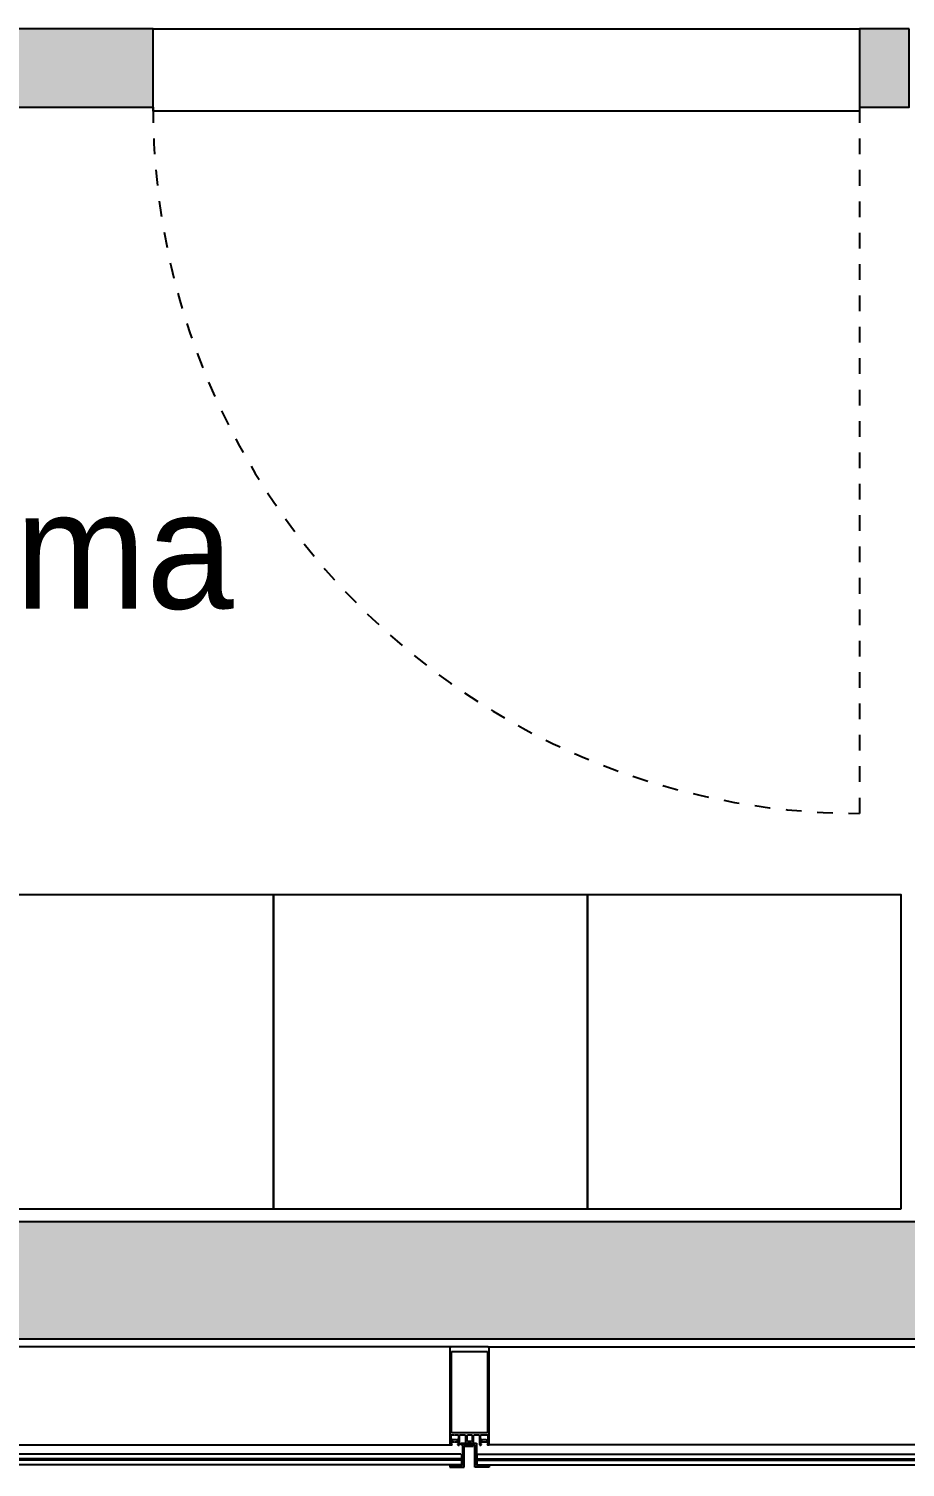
# Model space of a CAD drawing. Header units: inches. Extents: x 19839 to 37459, y -6108 to 838.
# Drawn here: x 34792.6 to 34904.3, y -4469.8 to -4286.5 of the extents above; entities that cross this region are included whole.
import ezdxf

# ---------------------------------------------------------------- set-up
doc = ezdxf.new("R2010")
doc.units = ezdxf.units.IN
doc.header["$MEASUREMENT"] = 0
doc.linetypes.add('JIS_02_1.0', pattern=[2, 1, -1])
for name, color, linetype in [('01_Existing Wall Hatch', 251, 'Continuous'), ('AVM100_CEPHE_CELIK-TASIYICI-YATAY', 112, 'Continuous'), ('COLOUR 2-ATA', 9, 'JIS_02_1.0'), ('DOOR-ATA', 43, 'Continuous'), ('FURNITURE-ATA', 34, 'Continuous'), ('GYPSUM-ATA', 11, 'Continuous'), ('TXT-ATA', 7, 'Continuous')]:
    doc.layers.add(name, color=color, linetype=linetype)
doc.styles.add('ATA', font='GOTHIC.TTF')

# ---------------------------------------------------------------- blocks, each defined once
blk = doc.blocks.new('asma 2')
at = {"color": 0}
for p, q in [((39267.39, 3637.95, 0), (39128.1, 3637.95, 0)), ((39267.29, 3637.9, 0), (39267.25, 3637.8, 0)), ((39267.25, 3637.8, 0), (39267.25, 3625.45, 0)), ((39267.39, 3637.95, 0), (39267.29, 3637.9, 0)), ((39272.1, 3637.95, 0), (39267.39, 3637.95, 0)), ((39272.21, 3637.91, 0), (39272.1, 3637.95, 0)), ((39272.1, 3637.95, 0), (39411.39, 3637.95, 0)), ((39272.25, 3637.8, 0), (39272.21, 3637.91, 0)), ((39272.25, 3625.45, 0), (39272.25, 3637.8, 0)), ((39267.46, 3626.98, 0), (39267.46, 3637.37, 0)), ((39267.46, 3637.37, 0), (39272.04, 3637.37, 0)), ((39272.04, 3637.37, 0), (39272.04, 3626.98, 0)), ((39267.4, 3626.18, 0), (39267.4, 3626.75, 0)), ((39267.4, 3626.75, 0), (39267.85, 3626.75, 0)), ((39272.04, 3626.98, 0), (39267.46, 3626.98, 0)), ((39267.85, 3626.75, 0), (39267.87, 3626.77, 0)), ((39267.87, 3626.77, 0), (39267.9, 3626.75, 0)), ((39267.9, 3626.75, 0), (39268.34, 3626.75, 0)), ((39268.34, 3626.75, 0), (39268.34, 3626.18, 0)), ((39268.49, 3626.7, 0), (39268.54, 3626.75, 0)), ((39268.49, 3625.49, 0), (39268.49, 3626.7, 0)), ((39268.54, 3626.75, 0), (39269.1, 3626.75, 0)), ((39269.1, 3626.75, 0), (39269.22, 3626.7, 0)), ((39269.22, 3626.7, 0), (39269.25, 3626.6, 0)), ((39269.25, 3626.6, 0), (39269.25, 3625.68, 0)), ((39269.43, 3626.7, 0), (39269.48, 3626.75, 0)), ((39269.43, 3625.96, 0), (39269.43, 3626.7, 0)), ((39269.48, 3626.75, 0), (39270.02, 3626.75, 0)), ((39270.02, 3626.75, 0), (39270.07, 3626.7, 0)), ((39270.07, 3626.7, 0), (39270.07, 3625.96, 0)), ((39270.25, 3626.6, 0), (39270.31, 3626.72, 0)), ((39270.25, 3625.68, 0), (39270.25, 3626.6, 0)), ((39270.31, 3626.72, 0), (39270.4, 3626.75, 0)), ((39270.4, 3626.75, 0), (39270.96, 3626.75, 0)), ((39270.96, 3626.75, 0), (39271.01, 3626.7, 0)), ((39271.01, 3626.7, 0), (39271.01, 3625.49, 0)), ((39271.16, 3626.75, 0), (39271.61, 3626.75, 0)), ((39271.16, 3626.18, 0), (39271.16, 3626.75, 0)), ((39271.61, 3626.75, 0), (39271.63, 3626.77, 0)), ((39271.63, 3626.77, 0), (39271.66, 3626.75, 0)), ((39271.66, 3626.75, 0), (39272.1, 3626.75, 0)), ((39272.1, 3626.75, 0), (39272.1, 3626.18, 0)), ((39128.25, 3625.45, 0), (39267.25, 3625.45, 0)), ((39267.25, 3625.45, 0), (39267.44, 3625.45, 0)), ((39267.52, 3626.18, 0), (39267.4, 3626.18, 0)), ((39267.4, 3625.59, 0), (39267.4, 3625.86, 0)), ((39267.4, 3625.86, 0), (39267.85, 3625.86, 0)), ((39267.52, 3625.59, 0), (39267.4, 3625.59, 0)), ((39267.44, 3625.45, 0), (39267.52, 3625.53, 0)), ((39267.45, 3626, 0), (39267.46, 3626.06, 0)), ((39267.49, 3625.97, 0), (39267.45, 3626, 0)), ((39267.46, 3626.06, 0), (39267.52, 3626.12, 0)), ((39267.53, 3625.99, 0), (39267.49, 3625.97, 0)), ((39267.52, 3626.12, 0), (39267.52, 3626.18, 0)), ((39267.52, 3625.53, 0), (39267.52, 3625.59, 0)), ((39267.63, 3626.09, 0), (39267.53, 3625.99, 0)), ((39267.7, 3626.12, 0), (39267.63, 3626.09, 0)), ((39268.04, 3626.12, 0), (39267.7, 3626.12, 0)), ((39267.85, 3625.86, 0), (39267.87, 3625.88, 0)), ((39267.87, 3625.88, 0), (39267.9, 3625.86, 0)), ((39267.9, 3625.86, 0), (39268.34, 3625.86, 0)), ((39268.11, 3626.09, 0), (39268.04, 3626.12, 0)), ((39268.22, 3625.99, 0), (39268.11, 3626.09, 0)), ((39268.34, 3626.18, 0), (39268.22, 3626.18, 0)), ((39268.22, 3626.18, 0), (39268.22, 3626.12, 0)), ((39268.22, 3626.12, 0), (39268.29, 3626.06, 0)), ((39268.25, 3625.97, 0), (39268.22, 3625.99, 0)), ((39268.34, 3625.59, 0), (39268.22, 3625.59, 0)), ((39268.22, 3625.59, 0), (39268.22, 3625.53, 0)), ((39268.22, 3625.53, 0), (39268.31, 3625.44, 0)), ((39268.3, 3626, 0), (39268.25, 3625.97, 0)), ((39268.29, 3626.06, 0), (39268.3, 3626, 0)), ((39268.31, 3625.44, 0), (39268.44, 3625.44, 0)), ((39268.34, 3625.86, 0), (39268.34, 3625.59, 0)), ((39268.44, 3625.44, 0), (39268.49, 3625.49, 0)), ((39268.64, 3625.68, 0), (39270.64, 3625.68, 0)), ((39268.64, 3625.48, 0), (39268.64, 3625.68, 0)), ((39270.44, 3625.48, 0), (39268.64, 3625.48, 0)), ((39270.2, 3625.48, 0), (39268.86, 3625.48, 0)), ((39268.86, 3625.48, 0), (39268.86, 3622.82, 0)), ((39268.86, 3625.28, 0), (39268.86, 3625.28, 0)), ((39269.06, 3622.62, 0), (39269.06, 3625.28, 0)), ((39269.06, 3625.28, 0), (39270.2, 3625.28, 0)), ((39269.25, 3625.68, 0), (39270.25, 3625.68, 0)), ((39269.48, 3625.91, 0), (39269.43, 3625.96, 0)), ((39270.02, 3625.91, 0), (39269.48, 3625.91, 0)), ((39270.07, 3625.96, 0), (39270.02, 3625.91, 0)), ((39270.2, 3625.28, 0), (39270.2, 3625.48, 0)), ((39270.44, 3622.62, 0), (39270.44, 3625.48, 0)), ((39270.64, 3625.68, 0), (39270.64, 3622.82, 0)), ((39271.01, 3625.49, 0), (39271.06, 3625.44, 0)), ((39271.06, 3625.44, 0), (39271.19, 3625.44, 0)), ((39271.28, 3626.18, 0), (39271.16, 3626.18, 0)), ((39271.16, 3625.59, 0), (39271.16, 3625.86, 0)), ((39271.16, 3625.86, 0), (39271.61, 3625.86, 0)), ((39271.28, 3625.59, 0), (39271.16, 3625.59, 0)), ((39271.19, 3625.44, 0), (39271.28, 3625.53, 0)), ((39271.21, 3626, 0), (39271.22, 3626.06, 0)), ((39271.25, 3625.97, 0), (39271.21, 3626, 0)), ((39271.22, 3626.06, 0), (39271.28, 3626.12, 0)), ((39271.29, 3625.99, 0), (39271.25, 3625.97, 0)), ((39271.28, 3626.12, 0), (39271.28, 3626.18, 0)), ((39271.28, 3625.53, 0), (39271.28, 3625.59, 0)), ((39271.39, 3626.09, 0), (39271.29, 3625.99, 0)), ((39271.46, 3626.12, 0), (39271.39, 3626.09, 0)), ((39271.8, 3626.12, 0), (39271.46, 3626.12, 0)), ((39271.61, 3625.86, 0), (39271.63, 3625.88, 0)), ((39271.63, 3625.88, 0), (39271.66, 3625.86, 0)), ((39271.66, 3625.86, 0), (39272.1, 3625.86, 0)), ((39271.87, 3626.09, 0), (39271.8, 3626.12, 0)), ((39271.98, 3625.99, 0), (39271.87, 3626.09, 0)), ((39272.1, 3626.18, 0), (39271.98, 3626.18, 0)), ((39271.98, 3626.18, 0), (39271.98, 3626.12, 0)), ((39271.98, 3626.12, 0), (39272.05, 3626.06, 0)), ((39272.01, 3625.97, 0), (39271.98, 3625.99, 0)), ((39272.1, 3625.59, 0), (39271.98, 3625.59, 0)), ((39271.98, 3625.59, 0), (39271.98, 3625.53, 0)), ((39271.98, 3625.53, 0), (39272.06, 3625.45, 0)), ((39272.06, 3626, 0), (39272.01, 3625.97, 0)), ((39272.05, 3626.06, 0), (39272.06, 3626, 0)), ((39272.06, 3625.45, 0), (39272.25, 3625.45, 0)), ((39272.1, 3625.86, 0), (39272.1, 3625.59, 0)), ((39411.24, 3625.45, 0), (39272.24, 3625.45, 0)), ((39268.74, 3623.67, 0), (39126.74, 3623.67, 0)), ((39268.74, 3623.52, 0), (39126.74, 3623.52, 0)), ((39268.64, 3624.27, 0), (39126.84, 3624.27, 0)), ((39268.64, 3622.92, 0), (39126.84, 3622.92, 0)), ((39267.25, 3622.89, 0), (39267.27, 3622.92, 0)), ((39267.25, 3622.85, 0), (39267.32, 3622.92, 0)), ((39268.66, 3622.92, 0), (39267.25, 3622.92, 0)), ((39267.25, 3622.92, 0), (39267.25, 3622.82, 0)), ((39267.35, 3622.82, 0), (39267.25, 3622.91, 0)), ((39267.3, 3622.82, 0), (39267.25, 3622.87, 0)), ((39267.26, 3622.82, 0), (39267.25, 3622.82, 0)), ((39267.25, 3622.82, 0), (39268.66, 3622.82, 0)), ((39268.86, 3622.82, 0), (39267.25, 3622.82, 0)), ((39267.25, 3622.82, 0), (39267.25, 3622.62, 0)), ((39267.26, 3622.82, 0), (39267.36, 3622.92, 0)), ((39267.39, 3622.82, 0), (39267.29, 3622.92, 0)), ((39267.31, 3622.82, 0), (39267.41, 3622.92, 0)), ((39267.44, 3622.82, 0), (39267.34, 3622.92, 0)), ((39267.35, 3622.82, 0), (39267.45, 3622.92, 0)), ((39267.48, 3622.82, 0), (39267.38, 3622.92, 0)), ((39267.4, 3622.82, 0), (39267.5, 3622.92, 0)), ((39267.53, 3622.82, 0), (39267.43, 3622.92, 0)), ((39267.44, 3622.82, 0), (39267.54, 3622.92, 0)), ((39267.57, 3622.82, 0), (39267.47, 3622.92, 0)), ((39267.49, 3622.82, 0), (39267.59, 3622.92, 0)), ((39267.62, 3622.82, 0), (39267.52, 3622.92, 0)), ((39267.53, 3622.82, 0), (39267.63, 3622.92, 0)), ((39267.66, 3622.82, 0), (39267.56, 3622.92, 0)), ((39267.58, 3622.82, 0), (39267.68, 3622.92, 0)), ((39267.7, 3622.82, 0), (39267.6, 3622.92, 0)), ((39267.62, 3622.82, 0), (39267.72, 3622.92, 0)), ((39267.75, 3622.82, 0), (39267.65, 3622.92, 0)), ((39267.67, 3622.82, 0), (39267.77, 3622.92, 0)), ((39267.79, 3622.82, 0), (39267.69, 3622.92, 0)), ((39267.71, 3622.82, 0), (39267.81, 3622.92, 0)), ((39267.84, 3622.82, 0), (39267.74, 3622.92, 0)), ((39267.76, 3622.82, 0), (39267.86, 3622.92, 0)), ((39267.88, 3622.82, 0), (39267.78, 3622.92, 0)), ((39267.8, 3622.82, 0), (39267.9, 3622.92, 0)), ((39267.93, 3622.82, 0), (39267.83, 3622.92, 0)), ((39267.85, 3622.82, 0), (39267.95, 3622.92, 0)), ((39267.97, 3622.82, 0), (39267.87, 3622.92, 0)), ((39267.89, 3622.82, 0), (39267.99, 3622.92, 0)), ((39268.02, 3622.82, 0), (39267.92, 3622.92, 0)), ((39267.94, 3622.82, 0), (39268.04, 3622.92, 0)), ((39268.06, 3622.82, 0), (39267.96, 3622.92, 0)), ((39267.98, 3622.82, 0), (39268.08, 3622.92, 0)), ((39268.11, 3622.82, 0), (39268.01, 3622.92, 0)), ((39268.03, 3622.82, 0), (39268.13, 3622.92, 0)), ((39268.15, 3622.82, 0), (39268.05, 3622.92, 0)), ((39268.07, 3622.82, 0), (39268.17, 3622.92, 0)), ((39268.2, 3622.82, 0), (39268.1, 3622.92, 0)), ((39268.12, 3622.82, 0), (39268.22, 3622.92, 0)), ((39268.24, 3622.82, 0), (39268.14, 3622.92, 0)), ((39268.16, 3622.82, 0), (39268.26, 3622.92, 0)), ((39268.29, 3622.82, 0), (39268.19, 3622.92, 0)), ((39268.21, 3622.82, 0), (39268.31, 3622.92, 0)), ((39268.33, 3622.82, 0), (39268.23, 3622.92, 0)), ((39268.25, 3622.82, 0), (39268.35, 3622.92, 0)), ((39268.38, 3622.82, 0), (39268.28, 3622.92, 0)), ((39268.3, 3622.82, 0), (39268.4, 3622.92, 0)), ((39268.42, 3622.82, 0), (39268.32, 3622.92, 0)), ((39268.34, 3622.82, 0), (39268.44, 3622.92, 0)), ((39268.47, 3622.82, 0), (39268.37, 3622.92, 0)), ((39268.39, 3622.82, 0), (39268.49, 3622.92, 0)), ((39268.51, 3622.82, 0), (39268.41, 3622.92, 0)), ((39268.43, 3622.82, 0), (39268.53, 3622.92, 0)), ((39268.56, 3622.82, 0), (39268.46, 3622.92, 0)), ((39268.48, 3622.82, 0), (39268.58, 3622.92, 0)), ((39268.6, 3622.82, 0), (39268.5, 3622.92, 0)), ((39268.52, 3622.82, 0), (39268.62, 3622.92, 0)), ((39268.65, 3622.82, 0), (39268.55, 3622.92, 0)), ((39268.57, 3622.82, 0), (39268.66, 3622.91, 0)), ((39268.66, 3622.85, 0), (39268.59, 3622.92, 0)), ((39268.61, 3622.82, 0), (39268.66, 3622.86, 0)), ((39268.66, 3622.9, 0), (39268.64, 3622.92, 0)), ((39268.65, 3622.82, 0), (39268.66, 3622.82, 0)), ((39268.66, 3624.27, 0), (39268.76, 3624.17, 0)), ((39268.66, 3622.92, 0), (39268.76, 3623.02, 0)), ((39268.66, 3622.82, 0), (39268.66, 3622.92, 0)), ((39268.76, 3623.02, 0), (39268.76, 3624.17, 0)), ((39268.76, 3624.13, 0), (39268.79, 3624.17, 0)), ((39268.76, 3624.09, 0), (39268.84, 3624.17, 0)), ((39268.76, 3624.17, 0), (39268.86, 3624.17, 0)), ((39268.76, 3623.03, 0), (39268.76, 3624.17, 0)), ((39268.86, 3624.04, 0), (39268.76, 3624.14, 0)), ((39268.76, 3624.04, 0), (39268.86, 3624.14, 0)), ((39268.86, 3624, 0), (39268.76, 3624.1, 0)), ((39268.76, 3624, 0), (39268.86, 3624.1, 0)), ((39268.86, 3623.95, 0), (39268.76, 3624.05, 0)), ((39268.76, 3623.95, 0), (39268.86, 3624.05, 0)), ((39268.86, 3623.91, 0), (39268.76, 3624.01, 0)), ((39268.76, 3623.91, 0), (39268.86, 3624.01, 0)), ((39268.86, 3623.86, 0), (39268.76, 3623.96, 0)), ((39268.76, 3623.86, 0), (39268.86, 3623.96, 0)), ((39268.86, 3623.82, 0), (39268.76, 3623.92, 0)), ((39268.76, 3623.82, 0), (39268.86, 3623.92, 0)), ((39268.86, 3623.77, 0), (39268.76, 3623.87, 0)), ((39268.76, 3623.77, 0), (39268.86, 3623.87, 0)), ((39268.86, 3623.73, 0), (39268.76, 3623.83, 0)), ((39268.76, 3623.73, 0), (39268.86, 3623.83, 0)), ((39268.86, 3623.68, 0), (39268.76, 3623.78, 0)), ((39268.76, 3623.68, 0), (39268.86, 3623.78, 0)), ((39268.86, 3623.64, 0), (39268.76, 3623.74, 0)), ((39268.76, 3623.64, 0), (39268.86, 3623.74, 0)), ((39268.86, 3623.59, 0), (39268.76, 3623.69, 0)), ((39268.76, 3623.59, 0), (39268.86, 3623.69, 0)), ((39268.86, 3623.55, 0), (39268.76, 3623.65, 0)), ((39268.76, 3623.55, 0), (39268.86, 3623.65, 0)), ((39268.86, 3623.5, 0), (39268.76, 3623.6, 0)), ((39268.76, 3623.5, 0), (39268.86, 3623.6, 0)), ((39268.86, 3623.46, 0), (39268.76, 3623.56, 0)), ((39268.76, 3623.46, 0), (39268.86, 3623.56, 0)), ((39268.86, 3623.41, 0), (39268.76, 3623.51, 0)), ((39268.76, 3623.41, 0), (39268.86, 3623.51, 0)), ((39268.86, 3623.37, 0), (39268.76, 3623.47, 0)), ((39268.76, 3623.37, 0), (39268.86, 3623.47, 0)), ((39268.86, 3623.32, 0), (39268.76, 3623.42, 0)), ((39268.76, 3623.32, 0), (39268.86, 3623.42, 0)), ((39268.86, 3623.28, 0), (39268.76, 3623.38, 0)), ((39268.76, 3623.28, 0), (39268.86, 3623.38, 0)), ((39268.86, 3623.23, 0), (39268.76, 3623.33, 0)), ((39268.76, 3623.23, 0), (39268.86, 3623.33, 0)), ((39268.86, 3623.19, 0), (39268.76, 3623.29, 0)), ((39268.76, 3623.19, 0), (39268.86, 3623.29, 0)), ((39268.86, 3623.14, 0), (39268.76, 3623.24, 0)), ((39268.76, 3623.14, 0), (39268.86, 3623.24, 0)), ((39268.86, 3623.1, 0), (39268.76, 3623.2, 0)), ((39268.76, 3623.1, 0), (39268.86, 3623.2, 0)), ((39268.86, 3623.05, 0), (39268.76, 3623.15, 0)), ((39268.76, 3623.05, 0), (39268.86, 3623.15, 0)), ((39268.84, 3623.03, 0), (39268.76, 3623.11, 0)), ((39268.79, 3623.03, 0), (39268.76, 3623.06, 0)), ((39268.86, 3623.03, 0), (39268.76, 3623.03, 0)), ((39268.86, 3624.09, 0), (39268.78, 3624.17, 0)), ((39268.78, 3623.03, 0), (39268.86, 3623.11, 0)), ((39268.86, 3624.13, 0), (39268.82, 3624.17, 0)), ((39268.83, 3623.03, 0), (39268.86, 3623.06, 0)), ((39268.86, 3624.17, 0), (39268.86, 3623.03, 0)), ((39270.64, 3624.13, 0), (39270.68, 3624.17, 0)), ((39270.64, 3624.09, 0), (39270.73, 3624.17, 0)), ((39270.74, 3624.17, 0), (39270.64, 3624.17, 0)), ((39270.64, 3624.17, 0), (39270.64, 3623.03, 0)), ((39270.64, 3624.04, 0), (39270.74, 3624.14, 0)), ((39270.74, 3624.04, 0), (39270.64, 3624.14, 0)), ((39270.64, 3624, 0), (39270.74, 3624.1, 0)), ((39270.74, 3624, 0), (39270.64, 3624.1, 0)), ((39270.64, 3623.95, 0), (39270.74, 3624.05, 0)), ((39270.74, 3623.95, 0), (39270.64, 3624.05, 0)), ((39270.64, 3623.91, 0), (39270.74, 3624.01, 0)), ((39270.74, 3623.91, 0), (39270.64, 3624.01, 0)), ((39270.64, 3623.86, 0), (39270.74, 3623.96, 0)), ((39270.74, 3623.86, 0), (39270.64, 3623.96, 0)), ((39270.64, 3623.82, 0), (39270.74, 3623.92, 0)), ((39270.74, 3623.82, 0), (39270.64, 3623.92, 0)), ((39270.64, 3623.77, 0), (39270.74, 3623.87, 0)), ((39270.74, 3623.77, 0), (39270.64, 3623.87, 0)), ((39270.64, 3623.73, 0), (39270.74, 3623.83, 0)), ((39270.74, 3623.73, 0), (39270.64, 3623.83, 0)), ((39270.64, 3623.68, 0), (39270.74, 3623.78, 0)), ((39270.74, 3623.68, 0), (39270.64, 3623.78, 0)), ((39270.64, 3623.64, 0), (39270.74, 3623.74, 0)), ((39270.74, 3623.64, 0), (39270.64, 3623.74, 0)), ((39270.64, 3623.59, 0), (39270.74, 3623.69, 0)), ((39270.74, 3623.59, 0), (39270.64, 3623.69, 0)), ((39270.64, 3623.55, 0), (39270.74, 3623.65, 0)), ((39270.74, 3623.55, 0), (39270.64, 3623.65, 0)), ((39270.64, 3623.5, 0), (39270.74, 3623.6, 0)), ((39270.74, 3623.5, 0), (39270.64, 3623.6, 0)), ((39270.64, 3623.46, 0), (39270.74, 3623.56, 0)), ((39270.74, 3623.46, 0), (39270.64, 3623.56, 0)), ((39270.64, 3623.41, 0), (39270.74, 3623.51, 0)), ((39270.74, 3623.41, 0), (39270.64, 3623.51, 0)), ((39270.64, 3623.37, 0), (39270.74, 3623.47, 0)), ((39270.74, 3623.37, 0), (39270.64, 3623.47, 0)), ((39270.64, 3623.32, 0), (39270.74, 3623.42, 0)), ((39270.74, 3623.32, 0), (39270.64, 3623.42, 0)), ((39270.64, 3623.28, 0), (39270.74, 3623.38, 0)), ((39270.74, 3623.28, 0), (39270.64, 3623.38, 0)), ((39270.64, 3623.23, 0), (39270.74, 3623.33, 0)), ((39270.74, 3623.23, 0), (39270.64, 3623.33, 0)), ((39270.64, 3623.19, 0), (39270.74, 3623.29, 0)), ((39270.74, 3623.19, 0), (39270.64, 3623.29, 0)), ((39270.64, 3623.14, 0), (39270.74, 3623.24, 0)), ((39270.74, 3623.14, 0), (39270.64, 3623.24, 0)), ((39270.64, 3623.1, 0), (39270.74, 3623.2, 0)), ((39270.74, 3623.1, 0), (39270.64, 3623.2, 0)), ((39270.64, 3623.05, 0), (39270.74, 3623.15, 0)), ((39270.74, 3623.05, 0), (39270.64, 3623.15, 0)), ((39270.72, 3623.03, 0), (39270.64, 3623.11, 0)), ((39270.68, 3623.03, 0), (39270.64, 3623.06, 0)), ((39270.64, 3623.03, 0), (39270.74, 3623.03, 0)), ((39270.64, 3622.82, 0), (39272.25, 3622.82, 0)), ((39270.74, 3624.09, 0), (39270.66, 3624.17, 0)), ((39270.67, 3623.03, 0), (39270.74, 3623.11, 0)), ((39270.74, 3624.13, 0), (39270.71, 3624.17, 0)), ((39270.71, 3623.03, 0), (39270.74, 3623.06, 0)), ((39270.84, 3624.27, 0), (39270.74, 3624.17, 0)), ((39270.74, 3623.02, 0), (39270.74, 3624.17, 0)), ((39270.74, 3623.03, 0), (39270.74, 3624.17, 0)), ((39270.74, 3623.67, 0), (39412.74, 3623.67, 0)), ((39270.74, 3623.52, 0), (39412.74, 3623.52, 0)), ((39270.84, 3622.92, 0), (39270.74, 3623.02, 0)), ((39270.84, 3624.27, 0), (39412.64, 3624.27, 0)), ((39270.84, 3622.92, 0), (39412.64, 3622.92, 0)), ((39270.84, 3622.9, 0), (39270.87, 3622.92, 0)), ((39270.84, 3622.85, 0), (39270.91, 3622.92, 0)), ((39270.84, 3622.92, 0), (39272.25, 3622.92, 0)), ((39270.84, 3622.82, 0), (39270.84, 3622.92, 0)), ((39270.94, 3622.82, 0), (39270.84, 3622.91, 0)), ((39270.89, 3622.82, 0), (39270.84, 3622.86, 0)), ((39270.85, 3622.82, 0), (39270.84, 3622.82, 0)), ((39272.25, 3622.82, 0), (39270.84, 3622.82, 0)), ((39270.85, 3622.82, 0), (39270.95, 3622.92, 0)), ((39270.98, 3622.82, 0), (39270.88, 3622.92, 0)), ((39270.9, 3622.82, 0), (39271, 3622.92, 0)), ((39271.03, 3622.82, 0), (39270.93, 3622.92, 0)), ((39270.94, 3622.82, 0), (39271.04, 3622.92, 0)), ((39271.07, 3622.82, 0), (39270.97, 3622.92, 0)), ((39270.99, 3622.82, 0), (39271.09, 3622.92, 0)), ((39271.12, 3622.82, 0), (39271.02, 3622.92, 0)), ((39271.03, 3622.82, 0), (39271.13, 3622.92, 0)), ((39271.16, 3622.82, 0), (39271.06, 3622.92, 0)), ((39271.08, 3622.82, 0), (39271.18, 3622.92, 0)), ((39271.21, 3622.82, 0), (39271.11, 3622.92, 0)), ((39271.12, 3622.82, 0), (39271.22, 3622.92, 0)), ((39271.25, 3622.82, 0), (39271.15, 3622.92, 0)), ((39271.17, 3622.82, 0), (39271.27, 3622.92, 0)), ((39271.3, 3622.82, 0), (39271.2, 3622.92, 0)), ((39271.21, 3622.82, 0), (39271.31, 3622.92, 0)), ((39271.34, 3622.82, 0), (39271.24, 3622.92, 0)), ((39271.26, 3622.82, 0), (39271.36, 3622.92, 0)), ((39271.39, 3622.82, 0), (39271.29, 3622.92, 0)), ((39271.3, 3622.82, 0), (39271.4, 3622.92, 0)), ((39271.43, 3622.82, 0), (39271.33, 3622.92, 0)), ((39271.35, 3622.82, 0), (39271.45, 3622.92, 0)), ((39271.48, 3622.82, 0), (39271.38, 3622.92, 0)), ((39271.39, 3622.82, 0), (39271.49, 3622.92, 0)), ((39271.52, 3622.82, 0), (39271.42, 3622.92, 0)), ((39271.44, 3622.82, 0), (39271.54, 3622.92, 0)), ((39271.57, 3622.82, 0), (39271.47, 3622.92, 0)), ((39271.48, 3622.82, 0), (39271.58, 3622.92, 0)), ((39271.61, 3622.82, 0), (39271.51, 3622.92, 0)), ((39271.53, 3622.82, 0), (39271.63, 3622.92, 0)), ((39271.66, 3622.82, 0), (39271.56, 3622.92, 0)), ((39271.57, 3622.82, 0), (39271.67, 3622.92, 0)), ((39271.7, 3622.82, 0), (39271.6, 3622.92, 0)), ((39271.62, 3622.82, 0), (39271.72, 3622.92, 0)), ((39271.75, 3622.82, 0), (39271.65, 3622.92, 0)), ((39271.66, 3622.82, 0), (39271.76, 3622.92, 0)), ((39271.79, 3622.82, 0), (39271.69, 3622.92, 0)), ((39271.71, 3622.82, 0), (39271.81, 3622.92, 0)), ((39271.84, 3622.82, 0), (39271.74, 3622.92, 0)), ((39271.75, 3622.82, 0), (39271.85, 3622.92, 0)), ((39271.88, 3622.82, 0), (39271.78, 3622.92, 0)), ((39271.8, 3622.82, 0), (39271.9, 3622.92, 0)), ((39271.93, 3622.82, 0), (39271.83, 3622.92, 0)), ((39271.84, 3622.82, 0), (39271.94, 3622.92, 0)), ((39271.97, 3622.82, 0), (39271.87, 3622.92, 0)), ((39271.89, 3622.82, 0), (39271.99, 3622.92, 0)), ((39272.02, 3622.82, 0), (39271.92, 3622.92, 0)), ((39271.93, 3622.82, 0), (39272.03, 3622.92, 0)), ((39272.06, 3622.82, 0), (39271.96, 3622.92, 0)), ((39271.98, 3622.82, 0), (39272.08, 3622.92, 0)), ((39272.1, 3622.82, 0), (39272, 3622.92, 0)), ((39272.02, 3622.82, 0), (39272.12, 3622.92, 0)), ((39272.15, 3622.82, 0), (39272.05, 3622.92, 0)), ((39272.07, 3622.82, 0), (39272.17, 3622.92, 0)), ((39272.19, 3622.82, 0), (39272.09, 3622.92, 0)), ((39272.11, 3622.82, 0), (39272.21, 3622.92, 0)), ((39272.24, 3622.82, 0), (39272.14, 3622.92, 0)), ((39272.16, 3622.82, 0), (39272.25, 3622.91, 0)), ((39272.25, 3622.85, 0), (39272.18, 3622.92, 0)), ((39272.2, 3622.82, 0), (39272.25, 3622.87, 0)), ((39272.25, 3622.89, 0), (39272.23, 3622.92, 0)), ((39272.25, 3622.92, 0), (39272.25, 3622.82, 0)), ((39272.25, 3622.82, 0), (39272.25, 3622.82, 0)), ((39272.25, 3622.82, 0), (39272.25, 3622.62, 0)), ((39267.25, 3622.62, 0), (39269.06, 3622.62, 0)), ((39272.25, 3622.62, 0), (39270.44, 3622.62, 0))]:
    blk.add_line(p, q, dxfattribs=at)
at = {"layer": 'AVM100_CEPHE_CELIK-TASIYICI-YATAY', "color": 0}
blk.add_line((38845.24, 3653.95, 0), (39406.24, 3653.95, 0), dxfattribs=at)

msp = doc.modelspace()

# ---------------------------------------------------------------- hatches: boundary and pattern name
at = {"layer": '01_Existing Wall Hatch'}
h = msp.add_hatch(color=256, dxfattribs=at)
h.dxf.hatch_style = 1
h.paths.add_polyline_path([(34808.43, -4286.5), (34699.94, -4286.5), (34699.94, -4296.5), (34808.43, -4296.5)])
h = msp.add_hatch(color=256, dxfattribs=at)
h.dxf.hatch_style = 1
h.paths.add_polyline_path([(34904.76, -4286.5), (34898.43, -4286.5), (34898.43, -4296.5), (34904.76, -4296.5)])
h = msp.add_hatch(color=256, dxfattribs=at)
h.dxf.hatch_style = 1
h.paths.add_polyline_path([(34302.74, -4438.5), (35541.44, -4438.5), (35541.44, -4453.5), (34302.74, -4453.5)])

# ---------------------------------------------------------------- linework, layer by layer
at = {"layer": 'COLOUR 2-ATA', "ltscale": 2}
msp.add_line((34898.43, -4296.5), (34898.43, -4386.5), dxfattribs=at)
msp.add_arc((34898.43, -4296.5), 90, 180, 270, dxfattribs=at)
at = {"layer": 'DOOR-ATA'}
msp.add_lwpolyline([(34898.43, -4297), (34808.43, -4297), (34808.43, -4286.5), (34898.43, -4286.5)], close=True, dxfattribs=at)
at = {"layer": 'FURNITURE-ATA', "elevation": 0}
for points in [[(34823.76, -4436.89), (34823.76, -4396.89), (34783.76, -4396.89), (34783.76, -4436.89)], [(34863.76, -4436.89), (34863.76, -4396.89), (34823.76, -4396.89), (34823.76, -4436.89)], [(34903.76, -4436.89), (34903.76, -4396.89), (34863.76, -4396.89), (34863.76, -4436.89)]]:
    msp.add_lwpolyline(points, close=True, dxfattribs=at)
at = {"layer": 'GYPSUM-ATA'}
for points in [[(34808.43, -4286.5), (34699.94, -4286.5), (34699.94, -4296.5), (34808.43, -4296.5)], [(34904.76, -4286.5), (34898.43, -4286.5), (34898.43, -4296.5), (34904.76, -4296.5)], [(34302.74, -4438.5), (35541.44, -4438.5), (35541.44, -4453.5), (34302.74, -4453.5)]]:
    msp.add_lwpolyline(points, close=True, dxfattribs=at)

# ---------------------------------------------------------------- block references
at = {"layer": '01_Existing Wall Hatch'}
msp.add_blockref('asma 2', (-4421, -8092.45, 0), dxfattribs=at)

# ---------------------------------------------------------------- texts
at = {"layer": 'TXT-ATA', "insert": (34737.33, -4320.41, 0), "char_height": 15, "attachment_point": 1, "style": 'ATA'}
msp.add_mtext_dynamic_manual_height_columns('kadın\\Psoyunma \\P3 m2', width=117.6308, gutter_width=10, heights=[0], dxfattribs=at)

doc.saveas('drawing.dxf')
